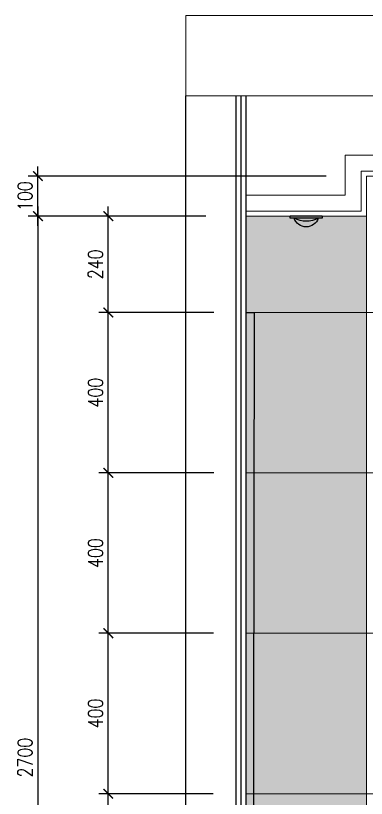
# Model space of a CAD drawing. Header units: millimetres. Extents: x -2167 to 6463, y 877 to 4714.
# Drawn here: x -2167 to -1292, y 2475 to 4426 of the extents above; entities that cross this region are included whole.
import ezdxf

# ---------------------------------------------------------------- set-up
doc = ezdxf.new("R2010")
doc.units = ezdxf.units.MM
for name, color, linetype in [('1', 7, 'Continuous'), ('2', 1, 'Continuous'), ('cornise_light', 250, 'Continuous'), ('furn', 175, 'Continuous'), ('G_board', 3, 'Continuous'), ('wall', 5, 'Continuous')]:
    doc.layers.add(name, color=color, linetype=linetype)
doc.styles.add('ROMANS', font='romans.shx', dxfattribs={"width": 0.8})
doc.dimstyles.new('dwgmodels.com', dxfattribs={"dimscale": 20, "dimtxt": 1.8, "dimasz": 1.2, "dimexe": 1.2, "dimexo": 5, "dimgap": 0.7, "dimtad": 1, "dimdec": 0, "dimzin": 0, "dimdsep": 46, "dimtxsty": 'ROMANS', "dimblk": 'ARCHTICK', "dimcen": 0, "dimdle": 1.2, "dimadec": 3, "dimazin": 0, "dimtfac": 1, "dimtdec": 0, "dimtofl": 0, "dimtmove": 2, "dimatfit": 3, "dimfxl": 1, "dimtolj": 1, "dimtzin": 0, "dimarcsym": 0})

# ---------------------------------------------------------------- blocks, each defined once
blk = doc.blocks.new('R80')
at = {"layer": '2'}
h = blk.add_hatch(color=254, dxfattribs=at)
h.paths.add_polyline_path([(40, -5), (40, 0), (-40, 0), (-40, -5)])
h.paths.add_polyline_path([(-30, -5, 0.720938), (30, -5)])
at = {"color": 0}
blk.add_line((-40, 0), (40, 0), dxfattribs=at)
blk.add_lwpolyline([(-40, 0), (-40, -5), (40, -5), (40, 0)], dxfattribs=at)
for centre, radius, start, end in [((0, 5), 31.6, 198.4215, 341.5785), ((0, 50.5), 63.1, 241.6211, 298.3789)]:
    blk.add_arc(centre, radius, start, end, dxfattribs=at)
blk = doc.blocks.new('_ArchTick')
at = {"color": 0, "linetype": 'ByBlock', "const_width": 0.15}
blk.add_lwpolyline([(-0.5, -0.5), (0.5, 0.5)], dxfattribs=at)
blk = doc.blocks.new('*D73')
at = {"layer": '1', "color": 0, "lineweight": -2, "transparency": 16777216}
for p, q in [((-1935.8, 2062.5), (-1935.8, 2510.5)), ((-1673.9, 2486.5), (-1959.8, 2486.5)), ((-1692.2, 2086.5), (-1959.8, 2086.5))]:
    blk.add_line(p, q, dxfattribs=at)
at = {"layer": 'Defpoints', "color": 0, "transparency": 16777216}
for p in [(-1935.8, 2486.5), (-1573.9, 2486.5), (-1592.2, 2086.5)]:
    blk.add_point(p, dxfattribs=at)
at = {"layer": '1', "color": 0, "lineweight": -2, "transparency": 16777216, "xscale": 24, "yscale": 24, "zscale": 24}
for p, rotation in [((-1935.8, 2486.5), 90), ((-1935.8, 2086.5), 270)]:
    blk.add_blockref('_ArchTick', p, dxfattribs=dict(at, rotation=rotation))
at = {"layer": '1', "color": 0, "lineweight": 0, "transparency": 16777216, "insert": (-1967.8, 2286.5), "char_height": 36, "attachment_point": 5, "rotation": 90, "style": 'ROMANS'}
blk.add_mtext('\\A1;400', dxfattribs=at)
blk = doc.blocks.new('*D74')
at = {"layer": '1', "color": 0, "lineweight": -2, "transparency": 16777216}
for p, q in [((-1935.8, 2462.5), (-1935.8, 2910.5)), ((-1673.3, 2886.5), (-1959.8, 2886.5)), ((-1673.9, 2486.5), (-1959.8, 2486.5))]:
    blk.add_line(p, q, dxfattribs=at)
at = {"layer": 'Defpoints', "color": 0, "transparency": 16777216}
for p in [(-1935.8, 2886.5), (-1573.3, 2886.5), (-1573.9, 2486.5)]:
    blk.add_point(p, dxfattribs=at)
at = {"layer": '1', "color": 0, "lineweight": -2, "transparency": 16777216, "xscale": 24, "yscale": 24, "zscale": 24}
for p, rotation in [((-1935.8, 2886.5), 90), ((-1935.8, 2486.5), 270)]:
    blk.add_blockref('_ArchTick', p, dxfattribs=dict(at, rotation=rotation))
at = {"layer": '1', "color": 0, "lineweight": 0, "transparency": 16777216, "insert": (-1967.8, 2686.5), "char_height": 36, "attachment_point": 5, "rotation": 90, "style": 'ROMANS'}
blk.add_mtext('\\A1;400', dxfattribs=at)
blk = doc.blocks.new('*D75')
at = {"layer": '1', "color": 0, "lineweight": -2, "transparency": 16777216}
for p, q in [((-1935.8, 2862.5), (-1935.8, 3310.5)), ((-1672.7, 3286.5), (-1959.8, 3286.5)), ((-1673.3, 2886.5), (-1959.8, 2886.5))]:
    blk.add_line(p, q, dxfattribs=at)
at = {"layer": 'Defpoints', "color": 0, "transparency": 16777216}
for p in [(-1935.8, 3286.5), (-1572.7, 3286.5), (-1573.3, 2886.5)]:
    blk.add_point(p, dxfattribs=at)
at = {"layer": '1', "color": 0, "lineweight": -2, "transparency": 16777216, "xscale": 24, "yscale": 24, "zscale": 24}
for p, rotation in [((-1935.8, 3286.5), 90), ((-1935.8, 2886.5), 270)]:
    blk.add_blockref('_ArchTick', p, dxfattribs=dict(at, rotation=rotation))
at = {"layer": '1', "color": 0, "lineweight": 0, "transparency": 16777216, "insert": (-1967.8, 3086.5), "char_height": 36, "attachment_point": 5, "rotation": 90, "style": 'ROMANS'}
blk.add_mtext('\\A1;400', dxfattribs=at)
blk = doc.blocks.new('*D76')
at = {"layer": '1', "color": 0, "lineweight": -2, "transparency": 16777216}
for p, q in [((-1935.8, 3262.5), (-1935.8, 3710.5)), ((-1672.2, 3686.5), (-1959.8, 3686.5)), ((-1672.7, 3286.5), (-1959.8, 3286.5))]:
    blk.add_line(p, q, dxfattribs=at)
at = {"layer": 'Defpoints', "color": 0, "transparency": 16777216}
for p in [(-1935.8, 3686.5), (-1572.2, 3686.5), (-1572.7, 3286.5)]:
    blk.add_point(p, dxfattribs=at)
at = {"layer": '1', "color": 0, "lineweight": -2, "transparency": 16777216, "xscale": 24, "yscale": 24, "zscale": 24}
for p, rotation in [((-1935.8, 3686.5), 90), ((-1935.8, 3286.5), 270)]:
    blk.add_blockref('_ArchTick', p, dxfattribs=dict(at, rotation=rotation))
at = {"layer": '1', "color": 0, "lineweight": 0, "transparency": 16777216, "insert": (-1967.8, 3486.5), "char_height": 36, "attachment_point": 5, "rotation": 90, "style": 'ROMANS'}
blk.add_mtext('\\A1;400', dxfattribs=at)
blk = doc.blocks.new('*D77')
at = {"layer": '1', "color": 0, "lineweight": -2, "transparency": 16777216}
for p, q in [((-1935.8, 3662.5), (-1935.8, 3950.5)), ((-1692.2, 3926.5), (-1959.8, 3926.5)), ((-1672.2, 3686.5), (-1959.8, 3686.5))]:
    blk.add_line(p, q, dxfattribs=at)
at = {"layer": 'Defpoints', "color": 0, "transparency": 16777216}
for p in [(-1935.8, 3926.5), (-1592.2, 3926.5), (-1572.2, 3686.5)]:
    blk.add_point(p, dxfattribs=at)
at = {"layer": '1', "color": 0, "lineweight": -2, "transparency": 16777216, "xscale": 24, "yscale": 24, "zscale": 24}
for p, rotation in [((-1935.8, 3926.5), 90), ((-1935.8, 3686.5), 270)]:
    blk.add_blockref('_ArchTick', p, dxfattribs=dict(at, rotation=rotation))
at = {"layer": '1', "color": 0, "lineweight": 0, "transparency": 16777216, "insert": (-1967.8, 3806.5), "char_height": 36, "attachment_point": 5, "rotation": 90, "style": 'ROMANS'}
blk.add_mtext('\\A1;240', dxfattribs=at)
blk = doc.blocks.new('*D90')
at = {"layer": '1', "color": 0, "lineweight": -2, "transparency": 16777216}
for p, q in [((-2111.3, 3902.5), (-2111.3, 4050.5)), ((-1392.2, 4026.5), (-2135.3, 4026.5)), ((-1692.2, 3926.5), (-2135.3, 3926.5))]:
    blk.add_line(p, q, dxfattribs=at)
at = {"layer": 'Defpoints', "color": 0, "transparency": 16777216}
for p in [(-2111.3, 4026.5), (-1292.2, 4026.5), (-1592.2, 3926.5)]:
    blk.add_point(p, dxfattribs=at)
at = {"layer": '1', "color": 0, "lineweight": -2, "transparency": 16777216, "xscale": 24, "yscale": 24, "zscale": 24}
for p, rotation in [((-2111.3, 4026.5), 90), ((-2111.3, 3926.5), 270)]:
    blk.add_blockref('_ArchTick', p, dxfattribs=dict(at, rotation=rotation))
at = {"layer": '1', "color": 0, "lineweight": 0, "transparency": 16777216, "insert": (-2143.3, 3976.5), "char_height": 36, "attachment_point": 5, "rotation": 90, "style": 'ROMANS'}
blk.add_mtext('\\A1;100', dxfattribs=at)
blk = doc.blocks.new('*D96')
at = {"layer": '1', "color": 0, "lineweight": -2, "transparency": 16777216}
for p, q in [((-2111.3, 3950.5), (-2111.3, 1202.5)), ((-1692.2, 3926.5), (-2135.3, 3926.5)), ((-1842.2, 1226.5), (-2135.3, 1226.5))]:
    blk.add_line(p, q, dxfattribs=at)
at = {"layer": 'Defpoints', "color": 0, "transparency": 16777216}
for p in [(-1592.2, 3926.5), (-2111.3, 1226.5), (-1742.2, 1226.5)]:
    blk.add_point(p, dxfattribs=at)
at = {"layer": '1', "color": 0, "lineweight": -2, "transparency": 16777216, "xscale": 24, "yscale": 24, "zscale": 24}
for p, rotation in [((-2111.3, 3926.5), 90), ((-2111.3, 1226.5), 270)]:
    blk.add_blockref('_ArchTick', p, dxfattribs=dict(at, rotation=rotation))
at = {"layer": '1', "color": 0, "lineweight": 0, "transparency": 16777216, "insert": (-2143.3, 2576.5), "char_height": 36, "attachment_point": 5, "rotation": 90, "style": 'ROMANS'}
blk.add_mtext('\\A1;2700', dxfattribs=at)

msp = doc.modelspace()

# ---------------------------------------------------------------- hatches: boundary and pattern name
at = {"lineweight": 0, "true_color": 0xfdf0c4}
msp.add_hatch(color=254, dxfattribs=at).paths.add_polyline_path([(-1292.2, 3926.5), (-1592.2, 3926.5), (-1592.2, 1226.5), (-1292.2, 1226.5)])

# ---------------------------------------------------------------- linework, layer by layer
at = {"color": 4, "lineweight": 0}
for p, q in [((-1344.7, 3979), (-1344.7, 4079)), ((1447.8, 4079), (-1344.7, 4079)), ((-1304.7, 3939), (-1304.7, 4039)), ((1447.8, 4039), (-1304.7, 4039)), ((-1292.2, 1226.5), (-1292.2, 4026.5)), ((193.8, 4026.5), (-1292.2, 4026.5)), ((-1344.7, 3979), (-1592.2, 3979)), ((-1304.7, 3939), (-1592.2, 3939)), ((-1292.2, 3926.5), (-1592.2, 3926.5))]:
    msp.add_line(p, q, dxfattribs=at)
at = {"color": 164, "lineweight": 0}
for p, q in [((1356.8, 3686.5), (-1592.2, 3686.5)), ((420.3, 3286.5), (-1592.2, 3286.5)), ((420.3, 2886.5), (-1592.2, 2886.5)), ((420.3, 2486.5), (-1592.2, 2486.5))]:
    msp.add_line(p, q, dxfattribs=at)
msp.add_lwpolyline([(-1292.2, 3926.5), (-1592.2, 3926.5), (-1592.2, 1226.5), (-1292.2, 1226.5)], close=True, dxfattribs=at)
at = {"layer": 'furn', "color": 34, "linetype": 'ByBlock'}
msp.add_lwpolyline([(-1592.2, 3686.5), (-1572.2, 3686.5), (-1574.5, 2086.5), (-1592.2, 2086.5), (-1592.2, 3686.5)], dxfattribs=at)
at = {"layer": 'G_board'}
for p, q in [((-1742.2, 1226.5), (-1742.2, 4226.5)), ((-1592.2, 1226.5), (-1592.2, 4226.5))]:
    msp.add_line(p, q, dxfattribs=at)
at = {"layer": 'G_board', "color": 4}
for p, q in [((-1617.2, 1226.5), (-1617.2, 4226.5)), ((-1604.7, 1226.5), (-1604.7, 4226.5))]:
    msp.add_line(p, q, dxfattribs=at)
at = {"layer": 'wall', "lineweight": 0}
for p, q in [((1447.8, 4226.5), (-1742.2, 4226.5)), ((-1742.2, 4226.5), (-1742.2, 1126.5))]:
    msp.add_line(p, q, dxfattribs=at)
msp.add_lwpolyline([(-1742.2, 4426.5), (1447.8, 4426.5), (1447.8, 4226.5), (-1742.2, 4226.5)], close=True, dxfattribs=at)

# ---------------------------------------------------------------- block references
at = {"layer": 'cornise_light', "color": 61, "xscale": -1}
msp.add_blockref('R80', (-1442.2, 3926.5), dxfattribs=at)

# ---------------------------------------------------------------- dimensions: what is measured, and where the dimension line sits
at = {"layer": '1', "color": 4, "lineweight": 0}
for base, p1, p2, angle, picture, middle in [((-2111.3, 4026.5), (-1592.2, 3926.5), (-1292.2, 4026.5), 90, '*D90', (-2143.3, 3976.5)), ((-2111.3, 1226.5), (-1592.2, 3926.5), (-1742.2, 1226.5), 90, '*D96', (-2143.3, 2576.5)), ((-1935.8, 3926.5), (-1572.2, 3686.5), (-1592.2, 3926.5), 270, '*D77', (-1967.8, 3806.5)), ((-1935.8, 3686.5), (-1572.7, 3286.5), (-1572.2, 3686.5), 270, '*D76', (-1967.8, 3486.5)), ((-1935.8, 3286.5), (-1573.3, 2886.5), (-1572.7, 3286.5), 270, '*D75', (-1967.8, 3086.5)), ((-1935.8, 2886.5), (-1573.9, 2486.5), (-1573.3, 2886.5), 270, '*D74', (-1967.8, 2686.5)), ((-1935.8, 2486.5), (-1592.2, 2086.5), (-1573.9, 2486.5), 270, '*D73', (-1967.8, 2286.5))]:
    dim = msp.add_linear_dim(base=base, p1=p1, p2=p2, angle=angle, dimstyle='dwgmodels.com', dxfattribs=at)
    dim.commit()
    dim.dimension.update_dxf_attribs({"geometry": picture, "text_midpoint": middle})

doc.saveas('drawing.dxf')
